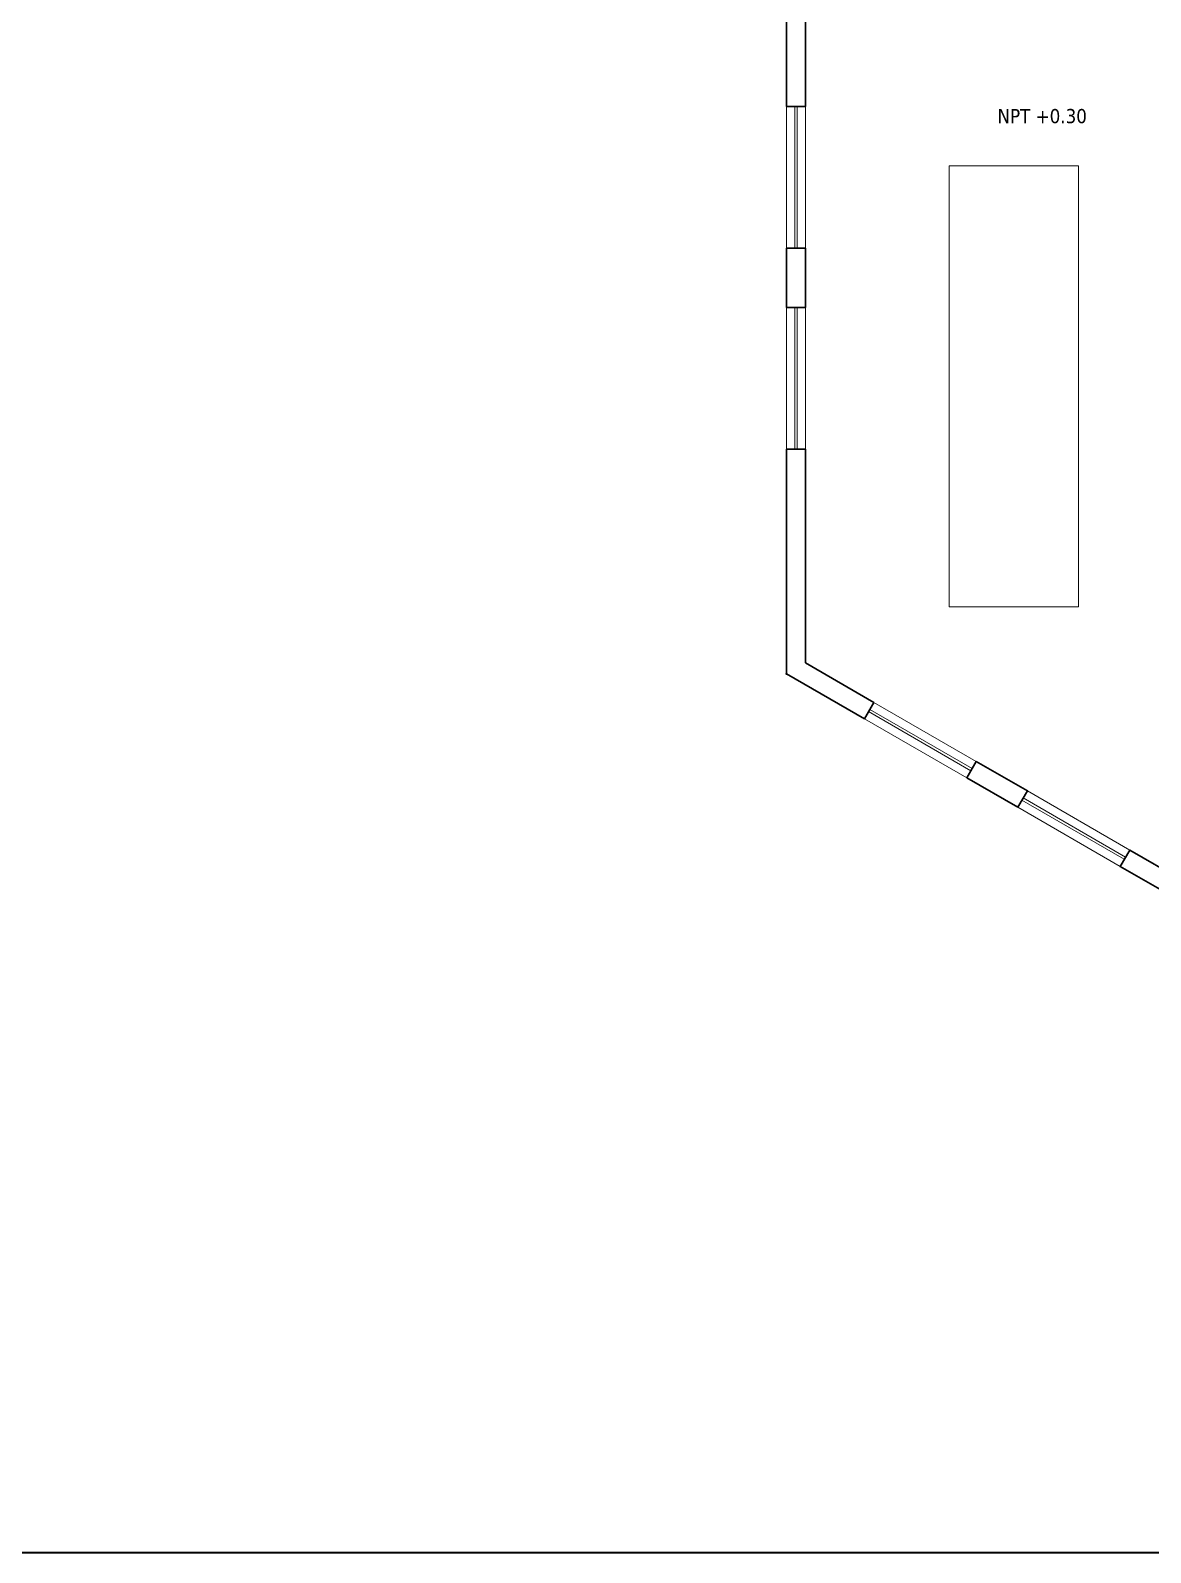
# Model space of a CAD drawing. Header units: millimetres. Extents: x 262 to 370, y -104 to 114.
# Drawn here: x 334.08 to 343.56, y -101.68 to -88.8 of the extents above; entities that cross this region are included whole.
import ezdxf

# ---------------------------------------------------------------- set-up
doc = ezdxf.new("R2010")
doc.units = ezdxf.units.MM
doc.header["$LTSCALE"] = 0.1
for name, color, linetype, lineweight in [('detalles', 2, 'Continuous', 9), ('letreros y cotas', 6, 'Continuous', 13), ('mobiliario', 3, 'Continuous', 13), ('muros', 4, 'Continuous', 30), ('terreno', 8, 'Continuous', 35)]:
    doc.layers.add(name, color=color, linetype=linetype, lineweight=lineweight)
doc.styles.get("Standard").update_dxf_attribs({"font": 'tahoma.ttf', "oblique": 10, "height": 0.35})

msp = doc.modelspace()

# ---------------------------------------------------------------- linework, layer by layer
at = {"layer": 'detalles'}
for p, q in [((340.475, -90.639), (340.475, -89.439)), ((340.635, -90.639), (340.635, -89.439)), ((340.475, -92.339), (340.475, -91.139)), ((340.635, -92.339), (340.635, -91.139)), ((341.215, -94.483), (342.081, -94.983)), ((341.135, -94.621), (342.001, -95.121)), ((342.514, -95.233), (343.38, -95.733)), ((342.434, -95.371), (343.3, -95.871))]:
    msp.add_line(p, q, dxfattribs=at)
at = {"layer": 'mobiliario', "ltscale": 0.1}
for p, q in [((340.544, -90.639), (340.544, -89.439)), ((340.566, -90.639), (340.566, -89.439)), ((340.544, -92.339), (340.544, -91.139)), ((340.566, -92.339), (340.566, -91.139)), ((341.169, -94.561), (342.035, -95.061)), ((341.18, -94.542), (342.046, -95.042)), ((342.468, -95.311), (343.334, -95.811)), ((342.479, -95.292), (343.345, -95.792))]:
    msp.add_line(p, q, dxfattribs=at)
msp.add_lwpolyline([(341.851, -89.942), (342.946, -89.942), (342.946, -93.675), (341.851, -93.675)], close=True, dxfattribs=at)
at = {"layer": 'muros'}
for p, q in [((340.475, -89.439), (340.475, -87.63)), ((340.635, -89.439), (340.635, -87.63)), ((340.635, -89.439), (340.475, -89.439)), ((340.635, -90.639), (340.475, -90.639)), ((340.475, -91.139), (340.475, -90.639)), ((340.635, -91.139), (340.635, -90.639)), ((340.635, -91.139), (340.475, -91.139)), ((340.475, -94.24), (340.475, -92.339)), ((340.635, -92.339), (340.475, -92.339)), ((340.635, -94.148), (340.635, -92.339)), ((340.635, -94.148), (341.215, -94.483)), ((340.475, -94.24), (341.135, -94.621)), ((341.215, -94.483), (341.135, -94.621)), ((342.081, -94.983), (342.001, -95.121)), ((342.081, -94.983), (342.514, -95.233)), ((342.001, -95.121), (342.434, -95.371)), ((342.514, -95.233), (342.434, -95.371)), ((343.38, -95.733), (343.3, -95.871)), ((343.38, -95.733), (343.813, -95.983)), ((343.3, -95.871), (343.733, -96.121))]:
    msp.add_line(p, q, dxfattribs=at)
at = {"layer": 'terreno'}
msp.add_line((271.555, -101.68), (369.555, -101.68), dxfattribs=at)
msp.add_point((340.475, -94.24), dxfattribs=at)

# ---------------------------------------------------------------- texts
at = {"layer": 'letreros y cotas'}
msp.add_text('NPT +0.30', height=0.12, dxfattribs=at).set_placement((342.261, -89.58))

doc.saveas('drawing.dxf')
